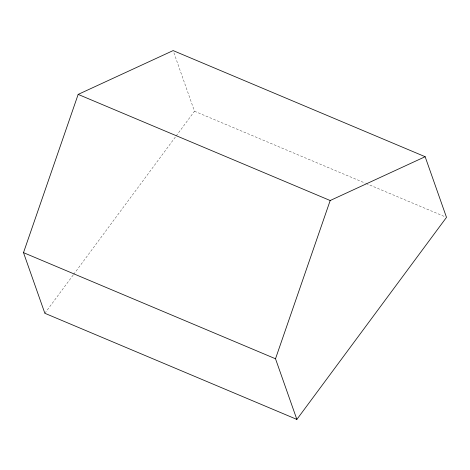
<?xml version="1.0" encoding="UTF-8"?>
<svg xmlns="http://www.w3.org/2000/svg" width="470" height="470" viewBox="0 0 470 470"><rect width="100%" height="100%" fill="white"/><g stroke="black" fill="none" stroke-linecap="round" stroke-linejoin="round"><path stroke-width="0.35" stroke-dasharray="2.35 1.76" d="M44.856 313.284L73.214 274.991M73.649 274.404L175.733 136.564M176.168 135.977L194.492 111.231L173.618 51.97M194.492 111.231L365.425 183.218M366.101 183.5L444.473 216.505"/><path stroke-width="0.7" d="M23.5 252.643L78.167 94.4L173.136 50.59L425.144 156.716L446.5 217.357L296.864 419.41L44.856 313.284L23.5 252.643L275.508 358.769L296.864 419.41M275.508 358.769L330.181 200.525L425.144 156.716M78.167 94.4L330.181 200.525"/></g></svg>
